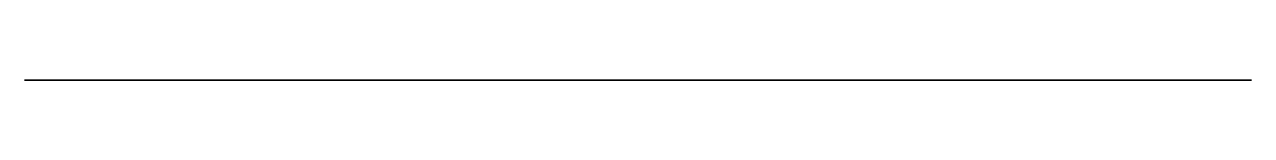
# Model space of a CAD drawing. Header units: millimetres. Extents: x 54.5 to 73.6, y 0 to 0.
import ezdxf

# ---------------------------------------------------------------- set-up
doc = ezdxf.new("R2010")
doc.units = ezdxf.units.MM
doc.layers.get('0').update_dxf_attribs({"color": 194, "true_color": 0x551cb1})

msp = doc.modelspace()

# ---------------------------------------------------------------- linework, layer by layer
at = {"color": 251, "true_color": 0x565656}
msp.add_polyline3d([(73.631, 0, 84.286), (73.631, 0, 26.507), (54.475, 0, 26.507), (54.475, 0, 41.979), (55.907, 0, 41.979), (55.953, 0, 41.98), (55.999, 0, 41.984), (56.044, 0, 41.989), (56.088, 0, 41.997), (56.131, 0, 42.007), (56.174, 0, 42.019), (56.216, 0, 42.033), (56.257, 0, 42.05), (56.296, 0, 42.068), (56.335, 0, 42.087), (56.373, 0, 42.109), (56.409, 0, 42.132), (56.444, 0, 42.157), (56.478, 0, 42.184), (56.511, 0, 42.212), (56.542, 0, 42.242), (56.572, 0, 42.273), (56.6, 0, 42.306), (56.627, 0, 42.34), (56.652, 0, 42.375), (56.675, 0, 42.412), (56.697, 0, 42.449), (56.717, 0, 42.488), (56.735, 0, 42.528), (56.751, 0, 42.569), (56.765, 0, 42.61), (56.777, 0, 42.653), (56.787, 0, 42.696), (56.795, 0, 42.741), (56.801, 0, 42.785), (56.804, 0, 42.831), (56.805, 0, 42.877), (56.805, 0, 105.051), (56.804, 0, 105.101), (56.8, 0, 105.151), (56.794, 0, 105.2), (56.786, 0, 105.248), (56.775, 0, 105.296), (56.761, 0, 105.343), (56.746, 0, 105.388), (56.728, 0, 105.433), (56.709, 0, 105.476), (56.687, 0, 105.519), (56.663, 0, 105.56), (56.638, 0, 105.599), (56.61, 0, 105.638), (56.581, 0, 105.675), (56.55, 0, 105.711), (56.518, 0, 105.745), (56.484, 0, 105.777), (56.448, 0, 105.808), (56.411, 0, 105.837), (56.372, 0, 105.865), (56.333, 0, 105.89), (56.291, 0, 105.914), (56.249, 0, 105.936), (56.206, 0, 105.955), (56.161, 0, 105.973), (56.115, 0, 105.988), (56.069, 0, 106.002), (56.021, 0, 106.013), (55.973, 0, 106.021), (55.924, 0, 106.027), (55.874, 0, 106.031), (55.824, 0, 106.033), (54.475, 0, 106.033), (54.475, 0, 134.359), (54.872, 0, 134.371), (55.268, 0, 134.364), (55.662, 0, 134.338), (56.052, 0, 134.293), (56.44, 0, 134.23), (56.823, 0, 134.148), (57.201, 0, 134.049), (57.574, 0, 133.931), (57.942, 0, 133.796), (58.302, 0, 133.644), (58.655, 0, 133.475), (59.001, 0, 133.288), (59.338, 0, 133.085), (59.665, 0, 132.865), (59.983, 0, 132.629), (60.29, 0, 132.377), (60.585, 0, 132.111), (60.865, 0, 131.832), (61.131, 0, 131.54), (61.382, 0, 131.237), (61.618, 0, 130.923), (61.838, 0, 130.599), (62.042, 0, 130.265), (62.229, 0, 129.922), (62.401, 0, 129.57), (62.555, 0, 129.211), (62.693, 0, 128.844), (62.813, 0, 128.47), (62.915, 0, 128.091), (62.999, 0, 127.705), (63.065, 0, 127.315), (63.112, 0, 126.92), (63.14, 0, 126.524), (63.149, 0, 126.128), (63.139, 0, 125.734), (63.11, 0, 125.342), (63.062, 0, 124.952), (62.997, 0, 124.566), (62.912, 0, 124.184), (62.81, 0, 123.806), (62.69, 0, 123.434), (62.553, 0, 123.067), (62.398, 0, 122.708), (62.226, 0, 122.355), (62.036, 0, 122.01), (61.83, 0, 121.674), (61.607, 0, 121.347), (61.368, 0, 121.03), (61.777, 0, 120.974), (62.182, 0, 120.898), (62.58, 0, 120.803), (62.973, 0, 120.689), (63.358, 0, 120.556), (63.736, 0, 120.404), (64.105, 0, 120.235), (64.465, 0, 120.047), (64.816, 0, 119.842), (65.157, 0, 119.62), (65.486, 0, 119.382), (65.804, 0, 119.127), (66.11, 0, 118.856), (66.403, 0, 118.569), (66.683, 0, 118.267), (66.948, 0, 117.951), (67.197, 0, 117.621), (67.429, 0, 117.281), (67.643, 0, 116.932), (67.838, 0, 116.573), (68.016, 0, 116.206), (68.175, 0, 115.831), (68.315, 0, 115.45), (68.436, 0, 115.062), (68.538, 0, 114.669), (68.621, 0, 114.271), (68.684, 0, 113.869), (68.728, 0, 113.463), (68.752, 0, 113.056), (68.755, 0, 112.646), (68.738, 0, 112.235), (68.701, 0, 111.823), (68.643, 0, 111.414), (68.566, 0, 111.01), (68.469, 0, 110.612), (68.352, 0, 110.22), (68.217, 0, 109.836), (68.064, 0, 109.459), (67.892, 0, 109.091), (67.703, 0, 108.731), (67.496, 0, 108.381), (67.272, 0, 108.042), (67.032, 0, 107.714), (66.775, 0, 107.397), (66.503, 0, 107.092), (66.215, 0, 106.801), (65.912, 0, 106.523), (65.594, 0, 106.259), (65.888, 0, 106.125), (66.177, 0, 105.979), (66.459, 0, 105.822), (66.733, 0, 105.655), (67.001, 0, 105.476), (67.261, 0, 105.288), (67.512, 0, 105.09), (67.756, 0, 104.881), (67.991, 0, 104.664), (68.218, 0, 104.437), (68.435, 0, 104.201), (68.643, 0, 103.956), (68.842, 0, 103.703), (69.031, 0, 103.441), (69.209, 0, 103.172), (69.377, 0, 102.894), (69.534, 0, 102.611), (69.678, 0, 102.322), (69.811, 0, 102.028), (69.932, 0, 101.729), (70.04, 0, 101.427), (70.136, 0, 101.121), (70.22, 0, 100.811), (70.292, 0, 100.499), (70.351, 0, 100.184), (70.397, 0, 99.867), (70.431, 0, 99.547), (70.452, 0, 99.227), (70.461, 0, 98.905), (70.456, 0, 98.583), (70.439, 0, 98.26), (70.408, 0, 97.937), (70.365, 0, 97.616), (70.309, 0, 97.298), (70.24, 0, 96.983), (70.159, 0, 96.671), (70.066, 0, 96.364), (69.961, 0, 96.061), (69.844, 0, 95.762), (69.715, 0, 95.469), (69.574, 0, 95.181), (69.423, 0, 94.898), (69.259, 0, 94.622), (69.085, 0, 94.352), (68.9, 0, 94.088), (68.704, 0, 93.832), (68.498, 0, 93.584), (68.281, 0, 93.343), (68.634, 0, 93.25), (68.98, 0, 93.138), (69.32, 0, 93.009), (69.653, 0, 92.863), (69.977, 0, 92.7), (70.293, 0, 92.52), (70.599, 0, 92.323), (70.896, 0, 92.11), (71.181, 0, 91.882), (71.453, 0, 91.638), (71.713, 0, 91.381), (71.959, 0, 91.11), (72.191, 0, 90.827), (72.408, 0, 90.532), (72.609, 0, 90.227), (72.794, 0, 89.912), (72.952, 0, 89.602), (73.088, 0, 89.283), (73.205, 0, 88.956), (73.304, 0, 88.621), (73.387, 0, 88.28), (73.454, 0, 87.933), (73.508, 0, 87.58), (73.55, 0, 87.223), (73.604, 0, 86.498), (73.627, 0, 85.763)], close=True, dxfattribs=at)

doc.saveas('drawing.dxf')
